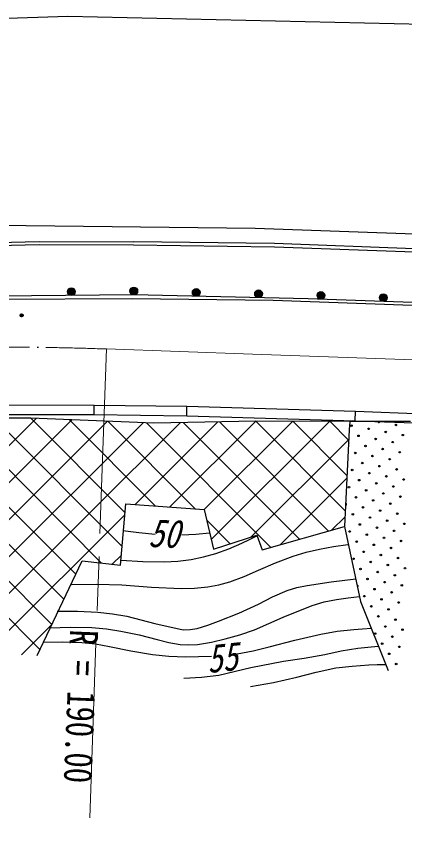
# Model space of a CAD drawing. Units: millimetres, scale not verified. Extents: x 40000 to 680000, y 20000 to 380000.
# Drawn here: x 399631 to 424840, y 264458 to 317894 of the extents above; entities that cross this region are included whole.
import ezdxf
from ezdxf.enums import TextEntityAlignment as Align

# ---------------------------------------------------------------- set-up
doc = ezdxf.new("R2010")
doc.units = ezdxf.units.MM
doc.header["$LTSCALE"] = 1000
doc.linetypes.add('CHAIN', pattern=[18.5, 12, -1.5, 3.5, -1.5])
doc.layers.add('M-BGD', color=7, linetype='Continuous', lineweight=25)
doc.layers.add('M-BMK', color=2, linetype='CHAIN', lineweight=13)
doc.styles.add('ＭＳ ゴシック', font='')
doc.styles.get('ＭＳ ゴシック').set_extended_font_data('MS Gothic')

msp = doc.modelspace()

# ---------------------------------------------------------------- linework, layer by layer
at = {"layer": 'M-BGD'}
for p, q in [((402963, 317894), (395092, 317627)), ((437036, 317108), (402963, 317894)), ((397367, 304346), (415138, 304127)), ((415138, 304127), (445160, 303064)), ((396486, 303169), (401104, 303271)), ((396490, 302969), (401108, 303071)), ((401104, 303271), (407226, 303249)), ((401108, 303071), (407224, 303049)), ((407224, 303049), (416388, 302925)), ((416393, 303125), (407226, 303249)), ((425464, 302793), (416393, 303125)), ((416388, 302925), (425456, 302593)), ((407228, 299801), (396729, 299696)), ((418579, 299544), (407228, 299801)), ((407176, 299549), (396748, 299473)), ((416300, 299426), (407176, 299549)), ((425332, 299095), (416300, 299426)), ((425353, 299297), (418579, 299544)), ((398651, 292644), (404672, 292635)), ((404668, 292015), (404669, 292635)), ((404668, 292015), (404675, 292635)), ((404672, 292635), (410703, 292562)), ((410690, 291942), (410697, 292562)), ((410690, 291942), (410708, 292562)), ((410703, 292562), (421655, 292237)), ((388407, 279290), (400912, 291765)), ((400566, 291779), (395005, 291782)), ((395764, 291782), (405157, 282366)), ((398166, 291781), (406492, 283436)), ((398650, 292024), (404668, 292015)), ((408558, 291457), (400566, 291779)), ((400569, 291779), (406679, 285655)), ((404668, 292015), (410690, 291942)), ((410690, 291942), (421634, 291618)), ((421634, 291618), (421652, 292238)), ((421634, 291618), (421657, 292237)), ((421655, 292237), (430673, 291896)), ((386471, 291469), (401158, 276746)), ((388784, 291557), (401932, 278378)), ((388844, 277324), (403226, 291672)), ((390639, 276714), (405539, 291579)), ((391101, 291641), (402705, 280010)), ((392967, 276634), (407852, 291485)), ((393419, 291725), (403479, 281641)), ((395294, 276555), (410264, 291489)), ((403071, 291678), (408663, 286073)), ((405573, 291577), (411241, 285896)), ((407334, 286165), (412718, 291536)), ((408075, 291476), (416146, 283387)), ((415172, 291584), (408558, 291457)), ((409585, 286010), (415172, 291584)), ((410460, 291493), (418022, 283913)), ((411826, 285844), (417576, 291581)), ((412285, 283900), (419980, 291578)), ((412816, 291538), (419899, 284439)), ((421283, 291576), (415172, 291584)), ((415172, 291584), (420991, 285751)), ((417576, 291581), (421099, 288049)), ((419980, 291578), (421208, 290347)), ((421283, 291576), (421240, 291019)), ((425230, 291567), (421283, 291576)), ((421634, 291618), (430651, 291276)), ((421240, 291019), (420942, 284732)), ((414850, 284058), (421211, 290404)), ((416755, 283557), (421092, 287884)), ((406389, 282222), (406725, 286207)), ((406725, 286207), (411823, 285856)), ((397622, 276476), (406666, 285499)), ((411823, 285856), (412433, 283270)), ((420103, 284496), (420973, 285364)), ((411991, 285144), (413510, 283621)), ((406547, 284473), (407581, 284348)), ((407581, 284348), (408634, 284246)), ((411274, 284253), (412170, 284323)), ((415584, 283229), (420942, 284732)), ((420942, 284732), (421971, 279875)), ((410379, 284206), (411274, 284253)), ((412433, 283270), (415245, 284187)), ((414266, 283655), (414778, 283900)), ((414778, 283900), (415297, 284155)), ((415245, 284187), (415584, 283229)), ((412588, 282989), (413436, 283293)), ((413436, 283293), (414266, 283655)), ((418445, 283070), (419320, 283269)), ((419320, 283269), (420235, 283431)), ((420235, 283431), (421157, 283571)), ((405851, 282285), (406444, 282876)), ((410973, 282603), (411787, 282767)), ((411787, 282767), (412588, 282989)), ((416459, 282384), (417597, 282815)), ((417597, 282815), (418445, 283070)), ((400976, 276362), (403893, 282515)), ((403893, 282515), (406389, 282222)), ((406438, 282553), (407844, 282473)), ((407844, 282473), (409255, 282453)), ((409255, 282453), (410112, 282498)), ((410112, 282498), (410973, 282603)), ((415347, 281898), (416459, 282384)), ((414419, 281492), (415347, 281898)), ((412780, 280959), (413483, 281149)), ((413483, 281149), (414419, 281492)), ((418505, 280917), (420083, 281142)), ((420083, 281142), (421669, 281334)), ((403212, 280974), (404851, 280988)), ((404851, 280988), (406486, 280941)), ((406486, 280941), (408405, 280795)), ((408405, 280795), (410336, 280708)), ((410336, 280708), (411202, 280737)), ((411202, 280737), (412062, 280827)), ((412062, 280827), (412780, 280959)), ((416270, 280163), (417207, 280579)), ((417207, 280579), (417842, 280776)), ((417842, 280776), (418505, 280917)), ((415361, 279693), (416270, 280163)), ((419622, 279835), (420422, 280005)), ((420422, 280005), (421171, 280109)), ((421171, 280109), (421924, 280184)), ((414075, 279117), (415361, 279693)), ((416956, 278846), (418844, 279608)), ((418844, 279608), (419622, 279835)), ((421971, 279875), (423773, 275392)), ((402282, 279231), (403603, 279237)), ((403603, 279237), (404915, 279182)), ((404915, 279182), (405860, 279073)), ((405860, 279073), (406798, 278904)), ((412757, 278594), (414075, 279117)), ((406798, 278904), (408628, 278435)), ((408628, 278435), (410461, 278030)), ((412061, 278325), (412757, 278594)), ((415091, 278029), (416956, 278846)), ((399949, 276396), (401929, 278371)), ((401786, 278148), (403157, 278189)), ((403157, 278189), (404522, 278169)), ((404522, 278169), (405473, 278088)), ((405473, 278088), (406418, 277947)), ((406418, 277947), (407593, 277700)), ((410461, 278030), (410909, 278045)), ((410909, 278045), (411366, 278121)), ((411366, 278121), (412061, 278325)), ((414150, 277704), (415091, 278029)), ((419408, 277750), (420471, 277929)), ((420471, 277929), (421550, 278050)), ((421550, 278050), (422116, 278097)), ((422116, 278097), (422694, 278140)), ((407593, 277700), (408771, 277390)), ((408771, 277390), (409520, 277200)), ((412295, 277228), (413198, 277438)), ((413198, 277438), (414150, 277704)), ((416053, 276911), (417723, 277360)), ((417723, 277360), (419408, 277750)), ((401390, 277233), (402632, 277253)), ((402632, 277253), (403877, 277212)), ((403877, 277212), (404775, 277110)), ((404775, 277110), (405677, 276946)), ((405677, 276946), (407066, 276652)), ((409520, 277200), (410273, 277072)), ((410273, 277072), (410825, 277045)), ((410825, 277045), (411382, 277078)), ((411382, 277078), (412295, 277228)), ((415005, 276660), (416053, 276911)), ((420715, 276664), (421795, 276842)), ((421795, 276842), (422461, 276907)), ((422461, 276907), (423129, 276957)), ((407066, 276652), (408474, 276415)), ((408474, 276415), (409538, 276317)), ((409538, 276317), (410617, 276278)), ((410617, 276278), (411455, 276283)), ((411455, 276283), (412299, 276309)), ((413963, 276471), (415005, 276660)), ((418319, 276180), (419653, 276428)), ((419653, 276428), (420715, 276664)), ((414862, 275567), (416974, 275992)), ((416974, 275992), (418319, 276180)), ((421439, 275671), (422515, 275739)), ((422515, 275739), (423053, 275761)), ((423053, 275761), (423602, 275779)), ((412773, 275085), (414862, 275567)), ((417837, 274943), (419103, 275274)), ((419103, 275274), (420380, 275545)), ((420380, 275545), (421439, 275671)), ((410510, 274881), (411647, 274953)), ((411647, 274953), (412773, 275085)), ((416338, 274608), (417837, 274943)), ((414827, 274332), (416338, 274608))]:
    msp.add_line(p, q, dxfattribs=at)
for centre, radius in [((403196, 300009), 249), ((403196, 300009), 220), ((403196, 300009), 191), ((403196, 300009), 161), ((403196, 300009), 132), ((403196, 300009), 97.5), ((403196, 300009), 67.5), ((403196, 300009), 38.7), ((403196, 300009), 7.5), ((407255, 300049), 249), ((407255, 300049), 220), ((407255, 300049), 191), ((407255, 300049), 161), ((407255, 300049), 132), ((407255, 300049), 97.5), ((407255, 300049), 67.5), ((407255, 300049), 38.7), ((407255, 300049), 7.5), ((411305, 299958), 249), ((411305, 299958), 220), ((411305, 299958), 191), ((411305, 299958), 161), ((411305, 299958), 132), ((411305, 299958), 97.5), ((411305, 299958), 67.5), ((411305, 299958), 38.7), ((411305, 299958), 7.5), ((415355, 299866), 249), ((415355, 299866), 220), ((415355, 299866), 191), ((415355, 299866), 161), ((415355, 299866), 132), ((415355, 299866), 97.5), ((415355, 299866), 67.5), ((415355, 299866), 38.7), ((415355, 299866), 7.5), ((419409, 299763), 249), ((419409, 299763), 220), ((419409, 299763), 191), ((419409, 299763), 161), ((419409, 299763), 132), ((419409, 299763), 97.5), ((419409, 299763), 67.5), ((419409, 299763), 38.7), ((423457, 299615), 249), ((423457, 299615), 220), ((423457, 299615), 191), ((423457, 299615), 161), ((419409, 299763), 7.5), ((423457, 299615), 132), ((423457, 299615), 97.5), ((423457, 299615), 67.5), ((423457, 299615), 38.7), ((423457, 299615), 7.5), ((399968, 298465), 100), ((399968, 298465), 87.5), ((399968, 298465), 75), ((399968, 298465), 62.5), ((399968, 298465), 50), ((399968, 298465), 37.5), ((399968, 298465), 25), ((399968, 298465), 12.5), ((421393, 291295), 49.8), ((424277, 291340), 49.8), ((422505, 291091), 49.8), ((423618, 290886), 49.8), ((424731, 290682), 49.8), ((421847, 290637), 49.8), ((422960, 290432), 49.8), ((424072, 290227), 49.8), ((422301, 289978), 49.8), ((423413, 289773), 49.8), ((421642, 289524), 49.8), ((422755, 289319), 49.8), ((423868, 289115), 49.8), ((424526, 289569), 49.8), ((422096, 288865), 49.8), ((423209, 288661), 49.8), ((421438, 288411), 49.8), ((422550, 288207), 49.8), ((423663, 288002), 49.8), ((424322, 288456), 49.8), ((421892, 287753), 49.8), ((423004, 287548), 49.8), ((424776, 287797), 49.8), ((421233, 287299), 49.8), ((422346, 287094), 49.8), ((424117, 287343), 49.8), ((421687, 286640), 49.8), ((422800, 286435), 49.8), ((423458, 286889), 49.8), ((424571, 286685), 49.8), ((422141, 285981), 49.8), ((423912, 286231), 49.8), ((421482, 285527), 49.8), ((422595, 285323), 49.8), ((423254, 285777), 49.8), ((424367, 285572), 49.8), ((421936, 284869), 49.8), ((423708, 285118), 49.8), ((424820, 284913), 49.8), ((421278, 284415), 49.8), ((423049, 284664), 49.8), ((424162, 284459), 49.8), ((421732, 283756), 49.8), ((422390, 284210), 49.8), ((423503, 284005), 49.8), ((424616, 283801), 49.8), ((422844, 283551), 49.8), ((423957, 283347), 49.8), ((421527, 282643), 49.8), ((422186, 283097), 49.8), ((423299, 282893), 49.8), ((424411, 282688), 49.8), ((422640, 282439), 49.8), ((423753, 282234), 49.8), ((421981, 281984), 49.8), ((423094, 281780), 49.8), ((424207, 281575), 49.8), ((424865, 282029), 49.8), ((422435, 281326), 49.8), ((423548, 281121), 49.8), ((422889, 280667), 49.8), ((424661, 280917), 49.8), ((422231, 280213), 49.8), ((423343, 280008), 49.8), ((424002, 280463), 49.8), ((422685, 279554), 49.8), ((424456, 279804), 49.8), ((423139, 278896), 49.8), ((423797, 279350), 49.8), ((424251, 278691), 49.8), ((423593, 278237), 49.8), ((424705, 278032), 49.8), ((422934, 277783), 49.8), ((424047, 277578), 49.8), ((423388, 277124), 49.8), ((424501, 276920), 49.8), ((423842, 276466), 49.8), ((424296, 275807), 49.8)]:
    msp.add_circle(centre, radius, dxfattribs=at)
for centre, radius, start, end in [((398689, 106400), 190000, 89.28638, 89.3111), ((423164, 291545), 49.8, 211.3859, 325.041), ((421188, 290183), 49.8, 281.3373, 73.2551), ((421028, 286186), 49.8, 247.5466, 107.0458), ((421777, 280872), 49.8, 281.4155, 102.9436)]:
    msp.add_arc(centre, radius, start, end, dxfattribs=at)
at = {"layer": 'M-BMK'}
for p, q in [((405480, 296279), (404342, 264458)), ((405480, 296279), (414963, 295939)), ((414963, 295939), (434950, 295225))]:
    msp.add_line(p, q, dxfattribs=at)
for start, end in [(89.45941, 90.64587), (87.95163, 89.13809)]:
    msp.add_arc((398689, 106400), 190000, start, end, dxfattribs=at)

# ---------------------------------------------------------------- texts
at = {"layer": 'M-BGD', "style": 'ＭＳ ゴシック', "oblique": 15, "width": 0.8}
for s, rotation, p in [('50', 357.7, (408159, 282871)), ('55', 6.2, (412146, 274662))]:
    msp.add_text(s, height=1833, rotation=rotation, dxfattribs=at).set_placement(p, align=Align.BOTTOM_LEFT)
at = {"layer": 'M-BGD', "style": 'ＭＳ ゴシック', "width": 0.8}
msp.add_text('R = 190.00', height=1833, rotation=267.7, dxfattribs=at).set_placement((402564, 278087), align=Align.BOTTOM_LEFT)

doc.saveas('drawing.dxf')
